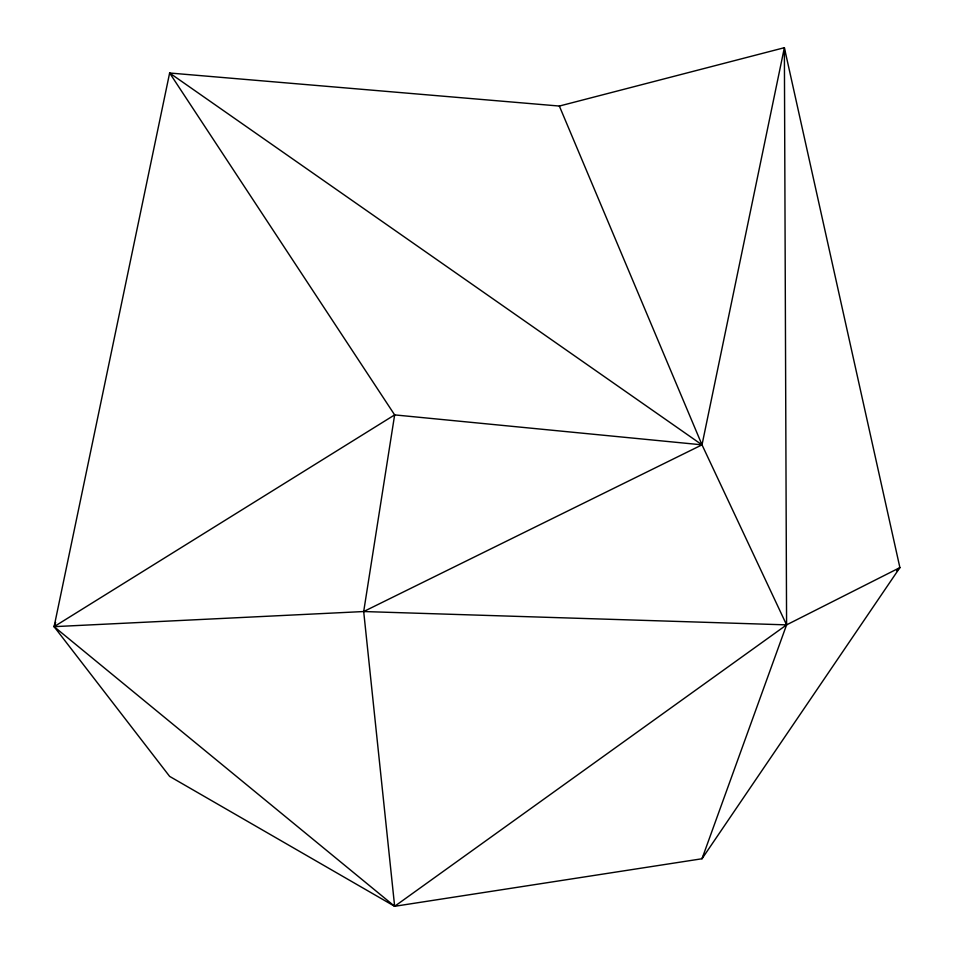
<?xml version="1.0" encoding="UTF-8"?>
<svg xmlns="http://www.w3.org/2000/svg" width="954" height="954" viewBox="0 0 954 954"><rect width="100%" height="100%" fill="white"/><g stroke="black" fill="none" stroke-linecap="round" stroke-linejoin="round"><path stroke-width="1.43" d="M896.724 570.742L899.896 567.606L786.585 624.87L394.646 906.3L363.689 611.538L394.646 414.895L169.633 73.005L559.354 106.049L784.367 47.7L899.896 567.606L702.013 858.755L394.646 906.3L169.633 776.389L54.104 626.659L169.633 73.005L702.013 444.838L786.585 624.87L702.013 858.755L703.253 856.06M55.654 622.485L54.104 626.659L394.646 906.3M363.689 611.538L702.013 444.838L784.367 47.7L786.585 624.87L363.689 611.538L54.104 626.659L394.646 414.895L702.013 444.838L559.354 106.049"/></g></svg>
